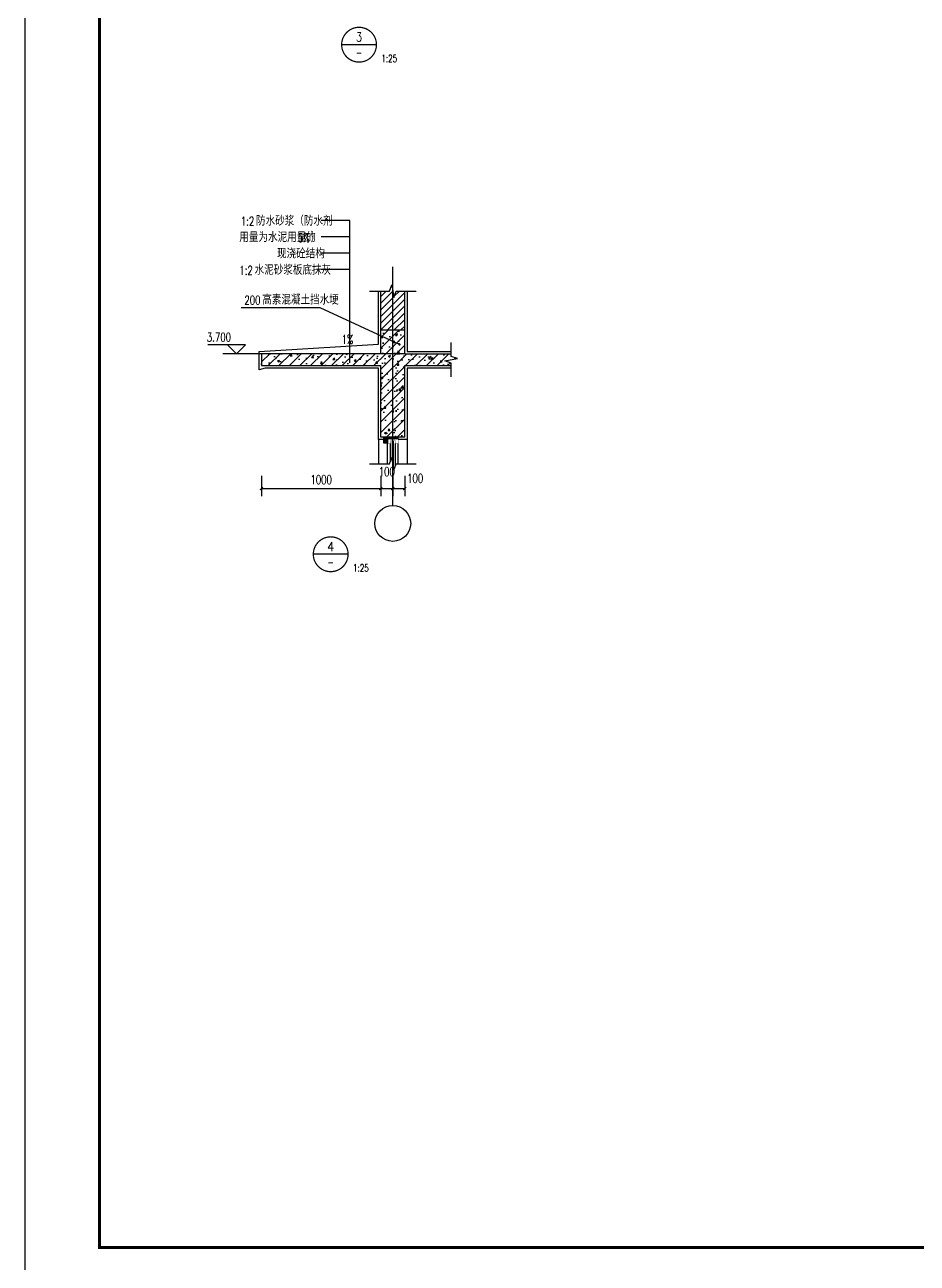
# Model space of a CAD drawing. Extents: x -4747 to 1060961, y -766984 to 396631.
# Drawn here: x 421921 to 466797, y -79802 to -17512 of the extents above; entities that cross this region are included whole.
import ezdxf
from ezdxf.enums import TextEntityAlignment as Align

# ---------------------------------------------------------------- set-up
doc = ezdxf.new("R2010")
doc.units = 0
doc.header["$LTSCALE"] = 1000
doc.header["$MEASUREMENT"] = 0
doc.linetypes.add('DOTE', pattern=[2.42, 2, -0.2, 0.02, -0.2])
doc.layers.get('0').update_dxf_attribs({"linetype": 'CONTINUOUS'})
doc.layers.get('DEFPOINTS').update_dxf_attribs({"linetype": 'CONTINUOUS'})
for name, color, linetype in [('AXIS', 3, 'CONTINUOUS'), ('DIM_ELEV', 3, 'CONTINUOUS'), ('DIM_IDEN', 3, 'CONTINUOUS'), ('DIM_LEAD', 3, 'CONTINUOUS'), ('DIM_SYMB', 3, 'CONTINUOUS'), ('DOTE', 1, 'DOTE'), ('PUB_DIM', 3, 'CONTINUOUS'), ('PUB_TEXT', 7, 'CONTINUOUS'), ('PUB_TITLE', 4, 'CONTINUOUS'), ('WALL', 6, 'CONTINUOUS'), ('WINDOW', 4, 'CONTINUOUS'), ('做法', 252, 'CONTINUOUS'), ('剖面填充', 147, 'CONTINUOUS'), ('填充', 251, 'CONTINUOUS'), ('详图线条', 9, 'CONTINUOUS')]:
    doc.layers.add(name, color=color, linetype=linetype)
doc.styles.add('_TCH_DIM', font='SIMPLEX', dxfattribs={"bigfont": 'GBCBIG'})
doc.styles.add('_TCH_LABEL', font='COMPLEX', dxfattribs={"bigfont": 'GBCBIG'})
doc.styles.add('DIM_FONT', font='SIMPLEX', dxfattribs={"width": 0.7, "bigfont": 'GBCBIG'})
doc.dimstyles.new('DIMN25', dxfattribs={"dimscale": 0.25, "dimtxt": 300, "dimasz": 100, "dimexe": 250, "dimexo": 300, "dimgap": 150, "dimtad": 1, "dimdec": 0, "dimzin": 0, "dimtxsty": 'DIM_FONT', "dimblk": 'ARCHTICK', "dimcen": 0.09, "dimclrt": 7, "dimazin": 3, "dimtfac": 1, "dimtdec": 0, "dimtix": 1, "dimtmove": 0, "dimatfit": 3, "dimtolj": 1, "dimtzin": 0})
pattern_1 = [(45, (-787243.124, 237706.08), (-44.194174, 44.194174), []), (50, (-787243.12, 237706.08), (179.315046, -15.688034), [18.75, -206.25]), (355, (-787243.12, 237706.08), (-34.687833, 188.048033), [15, -165]), (100.4514, (-787228.18, 237704.77), (144.627345, 172.359886), [15.935047, -175.28553]), (46.1842, (-787243.12, 237756.08), (266.81026, -41.379754), [28.125, -309.375]), (96.6356, (-787220.9, 237752.63), (233.66568, 243.52947), [23.90257, -262.92825]), (351.1842, (-787243.12, 237756.08), (233.66549, 243.52965), [22.5, -247.5]), (21, (-787218.12, 237743.58), (149.226763, -100.654723), [18.75, -206.25]), (326, (-787218.12, 237743.58), (60.828833, 181.28751), [15, -165]), (71.4514, (-787205.69, 237735.19), (210.055657, 80.632624), [15.935047, -175.28553]), (37.5, (-787243.124, 237706.08), (3.039964, 83.2234635), [0, -163, 0, -167.5, 0, -165.625]), (7.5, (-787243.12, 237706.08), (65.767384, 98.602928), [0, -95.5, 0, -159.25, 0, -63.125]), (327.5, (-787298.874, 237706.08), (133.455609, -5.638718), [0, -62.5, 0, -195, 0, -258.75]), (317.5, (-787323.87, 237706.08), (145.796542, 25.026246), [0, -81.25, 0, -129.5, 0, -183.75])]

# ---------------------------------------------------------------- blocks, each defined once
blk = doc.blocks.new('_ARCHTICK')
at = {"color": 0, "linetype": 'BYBLOCK', "const_width": 0.4}
blk.add_lwpolyline([(-0.5, -0.5), (0.5, 0.5)], dxfattribs=at)
blk = doc.blocks.new('*D1652')
at = {"layer": 'DEFPOINTS', "color": 0}
for p in [(458, 623), (1458, 623), (1458, 442)]:
    blk.add_point(p, dxfattribs=at)
at = {"layer": 'PUB_DIM', "color": 0}
for p, q in [((458, 548), (458, 380)), ((1458, 548), (1458, 380)), ((458, 442), (1458, 442))]:
    blk.add_line(p, q, dxfattribs=at)
at = {"layer": 'PUB_DIM', "color": 0, "xscale": 25, "yscale": 25, "zscale": 25, "rotation": 180}
blk.add_blockref('_ARCHTICK', (458, 442), dxfattribs=at)
at = {"layer": 'PUB_DIM', "color": 0, "xscale": 25, "yscale": 25, "zscale": 25}
blk.add_blockref('_ARCHTICK', (1458, 442), dxfattribs=at)
at = {"layer": 'PUB_DIM', "color": 7, "insert": (958, 517), "char_height": 75, "attachment_point": 5, "style": 'DIM_FONT'}
blk.add_mtext('\\A1;1000', dxfattribs=at)
blk = doc.blocks.new('*D1653')
at = {"layer": 'DEFPOINTS', "color": 0}
for p in [(1458, 623), (1558, 623), (1558, 442)]:
    blk.add_point(p, dxfattribs=at)
at = {"layer": 'PUB_DIM', "color": 0}
for p, q in [((1458, 548), (1458, 380)), ((1558, 548), (1558, 380)), ((1458, 442), (1558, 442))]:
    blk.add_line(p, q, dxfattribs=at)
at = {"layer": 'PUB_DIM', "color": 0, "xscale": 25, "yscale": 25, "zscale": 25, "rotation": 180}
blk.add_blockref('_ARCHTICK', (1458, 442), dxfattribs=at)
at = {"layer": 'PUB_DIM', "color": 0, "xscale": 25, "yscale": 25, "zscale": 25}
blk.add_blockref('_ARCHTICK', (1558, 442), dxfattribs=at)
at = {"layer": 'PUB_DIM', "color": 7, "insert": (1508, 584), "char_height": 75, "attachment_point": 5, "style": 'DIM_FONT'}
blk.add_mtext('\\A1;100', dxfattribs=at)
blk = doc.blocks.new('*D1654')
at = {"layer": 'DEFPOINTS', "color": 0}
for p in [(1558, 623), (1658, 623), (1658, 442)]:
    blk.add_point(p, dxfattribs=at)
at = {"layer": 'PUB_DIM', "color": 0}
for p, q in [((1558, 548), (1558, 380)), ((1658, 548), (1658, 380)), ((1558, 442), (1658, 442))]:
    blk.add_line(p, q, dxfattribs=at)
at = {"layer": 'PUB_DIM', "color": 0, "xscale": 25, "yscale": 25, "zscale": 25, "rotation": 180}
blk.add_blockref('_ARCHTICK', (1558, 442), dxfattribs=at)
at = {"layer": 'PUB_DIM', "color": 0, "xscale": 25, "yscale": 25, "zscale": 25}
blk.add_blockref('_ARCHTICK', (1658, 442), dxfattribs=at)
at = {"layer": 'PUB_DIM', "color": 7, "insert": (1746, 528), "char_height": 75, "attachment_point": 5, "style": 'DIM_FONT'}
blk.add_mtext('\\A1;100', dxfattribs=at)
blk = doc.blocks.new('A$C19B7770A')
at = {"layer": 'WINDOW'}
h = blk.add_hatch(dxfattribs=at)
h.set_pattern_fill('ANSI37', color=256, scale=75, style=0)
h.set_pattern_definition([(315, (-566096.822, -126024.6555), (-6.62912607, -6.62912607), []), (225, (-566096.822, -126024.6555), (-6.62912607, 6.62912607), [])])
h.paths.add_polyline_path([(1602.1, 872.6), (1602.1, 857.6), (1555.9, 857.6), (1555.9, 872.6)])
h.paths.add_polyline_path([(1514.6, 857.6), (1514.6, 872.6), (1555.9, 872.6), (1555.9, 857.6)])
at = {"layer": '剖面填充'}
h = blk.add_hatch(dxfattribs=at)
h.set_pattern_fill('ANSI31', color=256, scale=25, style=0)
h.set_pattern_definition([(45, (-787243.124, 237706.08), (-28.0633004, 28.0633004), [])])
h.paths.add_polyline_path([(1558.4, 2098.7), (1549.4, 2149.8), (1530.2, 2097.3), (1458.4, 2097.3), (1458.4, 1772.6), (1558.4, 1772.6)])
h.paths.add_polyline_path([(1658.4, 2097.3), (1586.5, 2097.3), (1567.9, 2044.8), (1558.4, 2098.7), (1558.4, 1772.6), (1658.4, 1772.6)])
h = blk.add_hatch(dxfattribs=at)
h.set_pattern_fill('钢筋混凝土', color=256, scale=25, style=0)
h.set_pattern_definition(pattern_1)
h.paths.add_polyline_path([(1458.4, 1572.6), (1558.4, 1572.6), (1558.4, 1772.6), (1458.4, 1772.6)])
h.paths.add_polyline_path([(1658.4, 1772.6), (1558.4, 1772.6), (1558.4, 1572.6), (1658.4, 1572.6)])
h = blk.add_hatch(dxfattribs=at)
h.set_pattern_fill('钢筋混凝土', color=256, scale=25, style=0)
h.set_pattern_definition(pattern_1)
h.paths.add_polyline_path([(1458.4, 1472.6), (1458.4, 872.6), (1558.4, 872.6), (1558.4, 1572.6), (1458.4, 1572.6), (458.4, 1572.6), (458.4, 1472.6)])
h.paths.add_polyline_path([(1658.4, 1472.6), (2047.5, 1472.6), (2047.5, 1494.5), (1995, 1513.6), (2100, 1532.1), (2047.5, 1550.8), (2047.5, 1572.6), (1658.4, 1572.6), (1558.4, 1572.6), (1558.4, 872.6), (1658.4, 872.6)])
at = {"layer": '填充'}
blk.add_hatch(color=256, dxfattribs=at).paths.add_polyline_path([(1484.6, 872.6), (1514.6, 872.6), (1514.6, 822.6), (1484.6, 822.6)])
at = {"layer": 'AXIS'}
blk.add_circle((1558.4, 150), 150, dxfattribs=at)
at = {"layer": 'DIM_ELEV'}
for p, q in [((324, 1647.6), (7.5, 1647.6)), ((249, 1572.6), (174, 1647.6)), ((249, 1572.6), (324, 1647.6))]:
    blk.add_line(p, q, dxfattribs=at)
blk.add_lwpolyline([(458.4, 1572.6), (135.1, 1572.6)], dxfattribs=at)
at = {"layer": 'DIM_LEAD'}
for p, q in [((949.1, 1958.3), (288.1, 1958.3)), ((1613.8, 1650.5), (949.1, 1958.3))]:
    blk.add_line(p, q, dxfattribs=at)
at = {"layer": 'DIM_LEAD', "const_width": 10}
blk.add_lwpolyline([(1618.3, 1648.4, 1), (1609.2, 1652.6, 1)], format="xyb", close=True, dxfattribs=at)
at = {"layer": 'DIM_SYMB'}
for p, q in [((1198.9, 2690), (959, 2690)), ((1198.9, 2277.8), (1198.9, 2690)), ((1198.9, 2552.6), (959, 2552.6)), ((1198.9, 2415.2), (959, 2415.2)), ((1198.9, 2277.8), (959, 2277.8)), ((1198.9, 1496.8), (1198.9, 2277.8))]:
    blk.add_line(p, q, dxfattribs=at)
for points in [[(1363.4, 2097.3), (1530.2, 2097.3), (1549.4, 2149.8), (1567.9, 2044.8), (1586.5, 2097.3), (1753.4, 2097.3)], [(2047.5, 1377.6), (2047.5, 1494.5), (1995, 1513.6), (2100, 1532.1), (2047.5, 1550.8), (2047.5, 1667.6)], [(1363.4, 649.8), (1530.2, 649.8), (1549.4, 702.3), (1567.9, 597.3), (1586.5, 649.8), (1753.4, 649.8)]]:
    blk.add_lwpolyline(points, dxfattribs=at)
blk.add_lwpolyline([(1102.5, 1691.7, 0, 0, 0), (759.1, 1671.4, 20, 0, 0), (684.2, 1667, 0, 0, 0)], format="xyseb", dxfattribs=at)
at = {"layer": 'DOTE'}
blk.add_line((1558.4, 300), (1558.4, 2449.5), dxfattribs=at)
at = {"layer": 'WALL'}
for p, q in [((1458.4, 1572.6), (1458.4, 2097.3)), ((1658.4, 1572.6), (1658.4, 2097.3)), ((1458.4, 872.6), (1458.4, 1472.6)), ((1658.4, 872.6), (1658.4, 1472.6))]:
    blk.add_line(p, q, dxfattribs=at)
for points in [[(1458.4, 1772.6), (1658.4, 1772.6)], [(1658.4, 1572.6), (1458.4, 1572.6), (458.4, 1572.6), (458.4, 1472.6), (1458.4, 1472.6)], [(1658.4, 1572.6), (2047.5, 1572.6)], [(1658.4, 1472.6), (2047.5, 1472.6)], [(1658.4, 872.6), (1458.4, 872.6)]]:
    blk.add_lwpolyline(points, dxfattribs=at)
at = {"layer": 'WINDOW'}
for p, q in [((1555.9, 665.4), (1555.9, 843.1)), ((1565.6, 610.3), (1565.6, 843.1)), ((1514.6, 649.8), (1514.6, 819.7)), ((1538, 671.2), (1538, 819.7)), ((1580, 631.4), (1580, 819.1)), ((1602.1, 649.8), (1602.1, 819.1))]:
    blk.add_line(p, q, dxfattribs=at)
at = {"layer": 'WINDOW', "const_width": 2.62}
blk.add_lwpolyline([(1514.6, 857.6), (1514.6, 819.7), (1538, 819.7), (1538, 843.1), (1580, 843.1), (1580, 819.1), (1602.1, 819.1), (1602.1, 857.6), (1514.6, 857.6)], dxfattribs=at)
at = {"layer": '做法'}
for p, q in [((1514.6, 857.6), (1514.6, 872.6)), ((1602.1, 857.6), (1602.1, 872.6))]:
    blk.add_line(p, q, dxfattribs=at)
at = {"layer": '填充'}
blk.add_lwpolyline([(1484.6, 872.6), (1514.6, 872.6), (1514.6, 822.6), (1484.6, 822.6)], close=True, dxfattribs=at)
at = {"layer": '详图线条'}
for points in [[(490, 1452.6), (438.4, 1437.5), (438.4, 1592.6), (1438.4, 1651.6), (1438.4, 2097.3)], [(1678.4, 2097.3), (1678.4, 1592.6), (2047.5, 1592.6)], [(1484.6, 852.6), (1438.4, 852.6), (1438.4, 1452.6), (490, 1452.6)], [(2047.5, 1452.6), (1678.4, 1452.6), (1678.4, 852.6), (1602.1, 852.6)], [(1438.4, 852.6), (1438.4, 649.8)], [(1678.4, 852.6), (1678.4, 649.8)]]:
    blk.add_lwpolyline(points, dxfattribs=at)
at = {"layer": '详图线条', "linetype": 'BYBLOCK'}
blk.add_lwpolyline([(1484.6, 852.6), (1514.6, 852.6)], dxfattribs=at)
at = {"layer": 'PUB_TEXT', "style": '_TCH_DIM', "width": 0.705882}
for s, p in [('1:2', (284.7, 2646.2)), ('5%', (763.6, 2508.8)), ('1:2', (272.6, 2234.1)), ('200', (314.3, 1984.6)), ('3.700', (0, 1673.9)), ('1%%%', (1128.7, 1656))]:
    blk.add_text(s, height=74.38, dxfattribs=at).set_placement(p)
at = {"layer": 'PUB_TEXT', "style": '_TCH_DIM'}
for s, p in [('防水砂浆（防水剂', (412.2, 2646.2)), ('用量为水泥用量的', (272.1, 2508.8)), ('）', (868.6, 2508.8)), ('现浇砼结构', (588.1, 2371.5)), ('水泥砂浆板底抹灰', (400.1, 2234.1)), ('高素混凝土挡水埂', (464.3, 1984.6))]:
    blk.add_text(s, height=84.4, dxfattribs=at).set_placement(p)
at = {"layer": 'PUB_DIM'}
dim = blk.add_aligned_dim(p1=(458.4, 623.2), p2=(1458.4, 623.2), distance=-181.1, dimstyle='DIMN25', dxfattribs=at)
dim.commit()
dim.dimension.update_dxf_attribs({"geometry": '*D1652', "text_midpoint": (958.4, 517.2)})
for base, p1, p2, picture, middle in [((1558.4, 442.2), (1458.4, 623.2), (1558.4, 623.2), '*D1653', (1508.4, 584.1)), ((1658.4, 442.2), (1558.4, 623.2), (1658.4, 623.2), '*D1654', (1745.9, 528.4))]:
    dim = blk.add_linear_dim(base=base, p1=p1, p2=p2, angle=0, dimstyle='DIMN25', dxfattribs=at)
    dim.commit()
    dim.dimension.update_dxf_attribs({"geometry": picture, "text_midpoint": middle, "dimtype": 161})

msp = doc.modelspace()

# ---------------------------------------------------------------- linework, layer by layer
at = {"layer": 'DIM_IDEN'}
for p, q in [((439605.3, -18514.2), (437855.3, -18514.2)), ((438179.2, -44143.3), (436429.2, -44143.3))]:
    msp.add_line(p, q, dxfattribs=at)
at = {"layer": 'DIM_IDEN', "const_width": 62.5}
for points in [[(439605.3, -18514.2, 1), (437855.3, -18514.2, 1)], [(438179.2, -44143.3, 1), (436429.2, -44143.3, 1)]]:
    msp.add_lwpolyline(points, format="xyb", close=True, dxfattribs=at)
at = {"layer": 'PUB_TITLE'}
msp.add_lwpolyline([(421920.8, -80514.3), (600270.8, -80514.3), (600270.8, 45635.7), (421920.8, 45635.7)], close=True, dxfattribs=at)
at = {"layer": 'PUB_TITLE', "const_width": 150}
msp.add_lwpolyline([(425670.8, -79014.3), (598770.8, -79014.3), (598770.8, 44135.7), (425670.8, 44135.7)], close=True, dxfattribs=at)

# ---------------------------------------------------------------- block references
at = {"layer": '剖面填充', "xscale": 6, "yscale": 6, "zscale": 6}
msp.add_blockref('A$C19B7770A', (431076.4, -43493.3), dxfattribs=at)

# ---------------------------------------------------------------- texts
at = {"layer": 'PUB_TEXT', "style": '_TCH_LABEL'}
for s, height, p, p2 in [('3', 456.8, (438578.1, -18352.2), (438882.6, -18352.2)), ('4', 451, (437132.4, -43980.5), (437476, -43980.5))]:
    msp.add_text(s, height=height, dxfattribs=at).set_placement(p, p2, align=Align.FIT)
at = {"layer": 'PUB_TEXT', "style": '_TCH_LABEL', "width": 0.777778}
for p, p2 in [((438578.1, -19132.9), (438882.6, -19132.9)), ((437152, -44762), (437456.5, -44762))]:
    msp.add_text('-', height=456.8, dxfattribs=at).set_placement(p, p2, align=Align.FIT)
at = {"layer": 'PUB_TEXT', "style": '_TCH_LABEL', "width": 0.705882}
for p in [(439855.3, -19389.2), (438429.2, -45018.3)]:
    msp.add_text('1:25', height=371.88, dxfattribs=at).set_placement(p)

doc.saveas('drawing.dxf')
